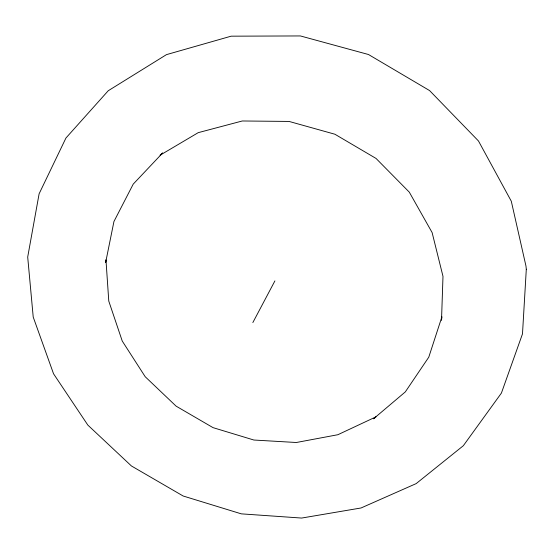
<?xml version="1.0" encoding="UTF-8"?>
<svg xmlns="http://www.w3.org/2000/svg" width="554" height="554" viewBox="0 0 554 554"><rect width="100%" height="100%" fill="white"/><g stroke="black" fill="none" stroke-linecap="round" stroke-linejoin="round"><path stroke-width="0.83" d="M105.856 259.985L105.669 262.388L113.937 221.531L133.223 184.122L162.661 152.952L160.085 155.203L198.221 132.655L242.299 120.98L289.07 121.43L334.879 134.22L376.041 158.444L409.295 192.148L432.113 232.548L442.992 276.363L441.517 320.212L441.85 317.421M441.94 316.722L428.768 357.191L405.306 391.907L373.528 418.803L375.931 416.878L337.857 434.724L296.321 442.501L253.884 440.028L213.034 427.64L176.096 406.137L145.21 376.734L122.254 341.056L108.778 301.099L105.973 260.041M252.846 322.567L274.909 280.899M526.3 269.244L522.491 333.875L501.412 393.077L463.331 445.714L416.165 483.614L361.056 507.976L301.618 518.059L241.329 513.856L183.152 496.003L131.43 465.969L87.857 425.105L53.551 373.798L33.219 317.075L27.7 257.035L39.112 193.803L65.94 138.022L108.245 90.738L166.484 54.624L231.143 36.176L300.386 35.941L368.486 54.514L429.585 90.572L478.476 140.979L511.3 201.22L525.968 266.052L526.3 269.244"/></g></svg>
